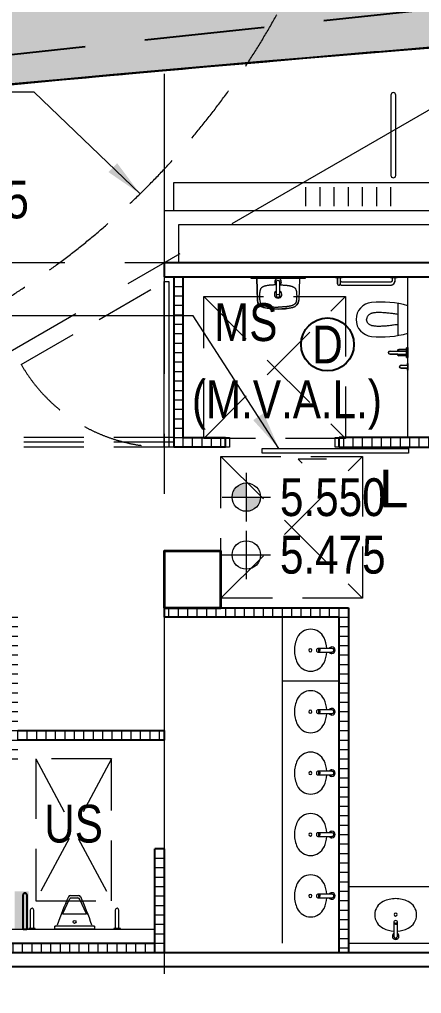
# Model space of a CAD drawing. Header units: millimetres. Extents: x 833576263 to 1668046980, y 817519639 to 1636103653.
# Drawn here: x 834077957 to 834082214, y 818009994 to 818020301 of the extents above; entities that cross this region are included whole.
import ezdxf
from ezdxf.enums import TextEntityAlignment as Align

# ---------------------------------------------------------------- set-up
doc = ezdxf.new("R2010")
doc.units = ezdxf.units.MM
doc.header["$LTSCALE"] = 100
doc.header["$MEASUREMENT"] = 0
for name, pattern in [('C160$0$DASHED', [19.05, 12.7, -6.35]), ('R_P_Grid$0$CENTER', [50.8, 31.75, -6.35, 6.35, -6.35]), ('R_P_LG$0$HIDDEN', [9.525, 6.35, -3.175]), ('R_P_LG$0$HIDDENX2', [19.05, 12.7, -6.35]), ('R_site$0$HIDDENX2', [19.05, 12.7, -6.35])]:
    doc.linetypes.add(name, pattern=pattern)
doc.layers.get('Defpoints').update_dxf_attribs({"color": 170})
for name, color, linetype in [('C160$0$EVA', 1, 'C160$0$DASHED'), ('R_P_LG$0$G-SITE(Drainage Reserve)', 7, 'R_P_LG$0$HIDDENX2'), ('R_site$0$G-SITE(Drainage Reserve)', 7, 'R_site$0$HIDDENX2'), ('R_Text for GBP from DLN$0$base plan(mm)$0$DLN040__', 7, 'Continuous'), ('T-TITL', 7, 'Continuous'), ('X-REF', 7, 'Continuous')]:
    doc.layers.add(name, color=color, linetype=linetype)
doc.layers.add('C_DWG1002P00L0LGGBP$0$C_IMPERMEABLE', color=7, linetype='Continuous', true_color=0xfff0ff)
for name, color, linetype, lineweight in [('R_P_Grid$0$RDA0251-PARK', 7, 'R_P_Grid$0$CENTER', 18), ('R_P_LG$0$RDA0321', 7, 'Continuous', 18), ('R_P_LG$0$RDA0322', 1, 'Continuous', 18), ('R_P_LG$0$RDA04011', 4, 'Continuous', 25), ('R_P_LG$0$RDA04031', 3, 'Continuous', 25), ('R_P_LG$0$RDA0621', 7, 'Continuous', 13), ('R_P_LG$0$RDA0624', 7, 'Continuous', 13), ('R_P_LG$0$RDA2142', 1, 'Continuous', 18), ('R_P_LG$0$RDA2202', 3, 'Continuous', 25), ('R_P_LG$0$RDA2203', 11, 'Continuous', 25), ('R_P_LG$0$RDA2301', 7, 'Continuous', 18), ('R_P_LG$0$RDA2302', 7, 'R_P_LG$0$HIDDEN', 18), ('R_P_LG$0$RDA2804S', 2, 'Continuous', 35), ('R_P_LG$0$RDA3151', 1, 'Continuous', 18), ('R_P_LG$0$RDA4101', 7, 'Continuous', 18), ('R_P_LG$0$RDA4701', 7, 'Continuous', 18), ('R_P_LG$0$RDA4801', 7, 'Continuous', 18), ('R_P_LG$0$RDA5803', 1, 'Continuous', 20), ('R_P_LG$0$RDA7401', 4, 'Continuous', 18), ('R_P_LG$0$RDA8301', 7, 'Continuous', 18), ('R_WKCD_PARK$0$000-PAV-Concrete-b', 1, 'Continuous', 25), ('R_WKCD_PARK$0$000-PAV-Concrete-b1', 1, 'Continuous', 25)]:
    doc.layers.add(name, color=color, linetype=linetype, lineweight=lineweight)
doc.styles.add('R_P_LG$0$Arial', font='arial.ttf', dxfattribs={"width": 0.8})
doc.styles.add('R_P_LG$0$romans', font='arial.ttf', dxfattribs={"width": 0.8})
doc.styles.add('R_Text for GBP from DLN$0$base plan(mm)$0$SWIS721 LT', font='swiss.ttf')
doc.dimstyles.new('R_P_LG$0$M_200LA', dxfattribs={"dimscale": 200, "dimtxt": 2.5, "dimasz": 2, "dimexe": 0.8, "dimexo": 0, "dimgap": 0.75, "dimtad": 1, "dimdec": 0, "dimrnd": 1, "dimzin": 12, "dimdsep": 46, "dimtxsty": 'R_P_LG$0$romans', "dimcen": 2, "dimdle": 1, "dimclrd": 7, "dimclre": 7, "dimclrt": 4, "dimaunit": 1, "dimadec": 3, "dimazin": 0, "dimtfac": 1, "dimtdec": 0, "dimtix": 1, "dimtmove": 2, "dimatfit": 3, "dimfxl": 1, "dimtolj": 1, "dimlwd": 18, "dimlwe": 18, "dimarcsym": 0})
pattern_1 = [(45, (0, 0), (-50.513940681, 151.541822043), [0, -142.875])]

# ---------------------------------------------------------------- blocks, each defined once
blk = doc.blocks.new('R_P_Grid')
at = {"layer": 'R_P_Grid$0$RDA0251-PARK'}
for p, q in [((834082954.1, 818019726.7), (834052150.1, 818001942)), ((834079490, 818019726.7), (834079490, 817991170)), ((834144477.3, 818017726.7), (834072885.2, 818017726.7)), ((834144477.3, 818010426.7), (834072885.2, 818010426.7))]:
    blk.add_line(p, q, dxfattribs=at)
blk = doc.blocks.new('R_site')
at = {"layer": 'R_site$0$G-SITE(Drainage Reserve)', "flags": 128}
blk.add_lwpolyline([(833956629, 818021451), (833964759, 818010737), (833975887, 818010459), (834007079, 818014005), (834061131, 818025962), (834090586, 818029148), (834127467, 818034735), (834127474, 818034257), (834127664, 818031804), (834127944, 818029360), (834128306, 818026973), (834091590, 818021411), (834062396, 818018254), (834008365, 818006301), (833974067, 818002402), (833960662, 818002737), (833953095, 818012709), (833948573, 818012313), (833947840, 818020681)], close=True, dxfattribs=at)
blk = doc.blocks.new('R_WKCD_PARK')
at = {"layer": 'Defpoints'}
blk.add_lwpolyline([(833961618, 817879845), (833961668, 817994332, -0.405705), (833969536, 818002425, 0.056187), (834023043, 818010017, -0.046979), (834087592, 818020389, -0.016359), (834088573, 818020421), (834091397, 818020421, -0.012147), (834090783, 818020570), (834073471, 818025208, 0.037249), (834021540, 818015826, -0.056187), (833969364, 818008422, 0.405705), (833955668, 817994334), (833955618, 817879824)], format="xyb", dxfattribs=at)
at = {"layer": 'R_WKCD_PARK$0$000-PAV-Concrete-b'}
blk.add_lwpolyline([(834080987, 818019893, 0.023918), (834047939, 818015497)], format="xyb", dxfattribs=at)
at = {"layer": 'R_WKCD_PARK$0$000-PAV-Concrete-b1'}
blk.add_lwpolyline([(834088535, 818020125), (834084177, 818020125, 0.019263), (834083554, 818020101, 0.001847), (834080986, 818019893, 0.001795)], format="xyb", dxfattribs=at)
blk = doc.blocks.new('R_P_LG$0$LMark-FFL-1')
h = blk.add_hatch(color=256)
h.paths.add_polyline_path([(0, 0.75, 0.414214), (-0.75, 0), (0, 0)])
h.paths.add_polyline_path([(0.75, 0), (0, 0), (0, -0.75, 0.414214)])
for p, q in [((0, 1.28), (0, -1.28)), ((-1.28, 0), (1.28, 0))]:
    blk.add_line(p, q)
blk.add_circle((0, 0), 0.75)
at = {"color": 7, "style": 'R_P_LG$0$romans', "width": 0.8}
blk.add_attdef('FFL', (1.03, 1.03), '', height=2, dxfattribs=at)
blk = doc.blocks.new('R_P_LG$0$LMark-SFL-1')
for p, q in [((0, 1.28), (0, -1.28)), ((-1.28, 0), (1.28, 0))]:
    blk.add_line(p, q)
blk.add_circle((0, 0), 0.75)
at = {"color": 7, "style": 'R_P_LG$0$romans', "width": 0.8}
blk.add_attdef('SFL', (1.03, 1.03), '', height=2, dxfattribs=at)
blk = doc.blocks.new('R_P_LG$0$P46A_DOOR_Disable_Toilet_Sliding - FOH 1550 x 2450H-10586268-LG_F _5_000 Mpd_')
at = {"layer": 'R_P_LG$0$RDA3151'}
for p, q in [((-425, -50), (-425, 50)), ((-425, 50), (-385, 50)), ((-385, 50), (-385, -50)), ((735, -50), (735, 50)), ((735, 50), (775, 50)), ((775, 50), (775, -50)), ((-385, -50), (-425, -50)), ((-40, -65), (1510, -65)), ((-40, -115), (-40, -65)), ((775, -50), (735, -50)), ((1510, -65), (1510, -115)), ((1510, -115), (-40, -115)), ((343, -177), (385, -219)), ((643, -177), (343, -177))]:
    blk.add_line(p, q, dxfattribs=at)
blk = doc.blocks.new('R_P_LG$0$BASIN')
at = {"layer": 'R_P_LG$0$RDA7401'}
for p, q in [((-90, 19), (-223, 19)), ((-89, 17), (-90, 17)), ((-78, 19), (-89, 19)), ((-223, -19), (-90, -19)), ((-90, -17), (-89, -17)), ((-89, -19), (-78, -19))]:
    blk.add_line(p, q, dxfattribs=at)
at = {"layer": 'R_P_LG$0$RDA7401', "flags": 128}
for points in [[(-221, 19), (-226, 19), (-232, 18), (-237, 16), (-241, 14), (-245, 11), (-248, 8), (-250, 4), (-250, 0)], [(-250, 0), (-250, -4), (-248, -8), (-245, -11), (-241, -14), (-237, -16), (-232, -18), (-226, -19), (-221, -19)]]:
    blk.add_lwpolyline(points, dxfattribs=at)
at = {"layer": 'R_P_LG$0$RDA7401'}
for centre, radius, start, end in [((-3, 66), 156, 90, 155.178), ((-3, 66), 156, 24.822, 90), ((140, 0), 315, 155.178, 176.5388), ((-147, 0), 315, 0, 24.822), ((-228, 0), 35, 90, 270), ((0, 0), 16, 90, 270), ((-147, 0), 315, 335.178, 0), ((-228, 0), 35, 270, 327.0685), ((140, 0), 315, 183.4612, 204.822), ((-3, -66), 156, 204.822, 270), ((-3, -66), 156, 270, 335.178)]:
    blk.add_arc(centre, radius, start, end, dxfattribs=at)
for centre, major_axis, ratio, start_param, end_param in [((-228, 0), (-16.7, -30.7), 1, 2.643576, 3.639609), ((-90, 0), (0, 19), 0.707107, 0, 1.570796), ((-89, 0), (0, 19), 0.707107, 0, 1.570796), ((-78, 0), (0, 19), 0.707107, 4.712389, 7.853982), ((0, 0), (0, 16), 1, 3.141593, 6.283185), ((-90, 0), (0, 19), 0.707107, 1.570796, 3.141593), ((-89, 0), (0, 19), 0.707107, 1.570796, 3.141593), ((-78, 0), (0, 19), 0.707107, 1.570796, 4.712389)]:
    blk.add_ellipse(centre, major_axis=major_axis, ratio=ratio, start_param=start_param, end_param=end_param, dxfattribs=at)
blk = doc.blocks.new('R_P_LG$0$RDA_SANIT_Urinal_Division - RDA_SANIT_Urinal_Division-7745025-LG_F _5_000 Mpd_')
at = {"layer": 'Defpoints'}
for p, q in [((-20, 0), (-20, -360)), ((-20, 0), (20, 0)), ((20, -360), (20, 0))]:
    blk.add_line(p, q, dxfattribs=at)
blk.add_open_spline([(20, -360), (20, -362), (20, -364), (19, -368), (18, -370), (17, -371), (16, -373), (14, -374), (13, -375), (12, -376), (10, -377), (8, -379), (4, -380), (0, -380), (-4, -380), (-8, -379), (-10, -377), (-12, -376), (-13, -375), (-14, -374), (-16, -372), (-17, -370), (-18, -369), (-19, -367), (-20, -364), (-20, -362), (-20, -360)], degree=3, knots=[0, 0, 0, 0, 0.083333, 0.125, 0.166667, 0.1875, 0.208333, 0.25, 0.270833, 0.291667, 0.333333, 0.375, 0.416667, 0.5, 0.583333, 0.625, 0.666667, 0.708333, 0.729167, 0.75, 0.791667, 0.833333, 0.854167, 0.875, 0.916667, 1, 1, 1, 1], dxfattribs=at)
blk = doc.blocks.new('R_P_LG$0$A$C72C22AFF')
at = {"layer": 'R_P_LG$0$RDA7401'}
for p, q in [((195, 19), (0, 19)), ((200, 35), (195, 35)), ((195, 35), (195, -35)), ((200, 35), (200, -35)), ((0, -19), (195, -19)), ((195, -35), (200, -35))]:
    blk.add_line(p, q, dxfattribs=at)
blk.add_arc((0, 0), 19, 90, 270, dxfattribs=at)
blk = doc.blocks.new('R_P_LG$0$Urinal')
at = {"layer": 'R_P_LG$0$RDA7401'}
for p, q in [((-31, 210), (0, 210)), ((-31, 210), (-31, -210)), ((0, 210), (0, -210)), ((-160, 128), (-313, 57)), ((-161, -123), (-161, 123)), ((-356, -42), (-356, 42)), ((-328, 34), (-328, -34)), ((-313, -57), (-160, -128)), ((0, -210), (-31, -210))]:
    blk.add_line(p, q, dxfattribs=at)
for centre, radius, start, end in [((907, -2662), 2999, 108.4196, 114.5888), ((-136, 123), 25, 110.5224, 180), ((-46, 197), 15, 288.4196, 0), ((-331, 42), 25, 114.5888, 180), ((-303, 34), 25.4, 114.9889, 180), ((-331, -42), 25, 180, 245.463), ((907, 2669), 3005, 245.463, 251.6174), ((-303, -34), 25.4, 180, 245.011), ((-136, -123), 25, 180, 249.52), ((-46, -197), 15, 0, 71.6174)]:
    blk.add_arc(centre, radius, start, end, dxfattribs=at)
blk.add_ellipse((-76, 0), major_axis=(0, 15.9), ratio=1, dxfattribs=at)
blk = doc.blocks.new('R_P_LG$0$Disable_WC_SET_1')
at = {"layer": 'R_P_LG$0$RDA7401'}
for p, q in [((435, 1089), (435, 1661)), ((450, 1661), (435, 1661)), ((450, 1661), (450, 1089)), ((435, 1600), (203, 1593)), ((400, 1394), (250, 1394)), ((250, 1356), (400, 1356)), ((435, 1150), (203, 1157)), ((450, 1089), (435, 1089)), ((378, 747), (445, 747)), ((450, 766), (445, 766)), ((445, 766), (445, 731)), ((445, 731), (445, 696)), ((450, 766), (450, 731)), ((450, 731), (450, 696)), ((362, 692), (362, 189)), ((378, 715), (445, 715)), ((394, 189), (394, 692)), ((445, 696), (450, 696)), ((-371, 109), (-368, 109)), ((-368, 190), (-368, 17)), ((-334, 190), (-334, 17)), ((-334, 109), (-331, 109)), ((169, 106), (-169, 106)), ((445, 166), (418, 166)), ((418, 134), (445, 134)), ((450, 185), (445, 185)), ((445, 185), (445, 115)), ((445, 115), (450, 115)), ((450, 185), (450, 115)), ((-516, 72), (-516, 5)), ((-484, 72), (-484, 5)), ((-403, 13), (-404, 0)), ((-404, 0), (-298, 0)), ((-399, 17), (-303, 17)), ((-384, 17), (-384, 98)), ((-370, 98), (-384, 98)), ((-368, 98), (-384, 98)), ((-334, 98), (-318, 98)), ((-333, 98), (-318, 98)), ((-318, 17), (-318, 98)), ((-299, 13), (-298, 0))]:
    blk.add_line(p, q, dxfattribs=at)
for points in [[(450, 1089), (435, 1089), (435, 1150), (203, 1157, -0.345297), (127, 1219, -0.107765), (127, 1531, -0.345297), (203, 1593), (435, 1600), (435, 1661), (450, 1661)], [(450, 115), (450, 185), (445, 185), (445, 166), (418, 166, -0.415048), (394, 189), (394, 692, -0.399812), (417, 715), (445, 715), (445, 696), (450, 696), (450, 766), (445, 766), (445, 747), (378, 747, 0.726793), (369, 718, 0.125016), (362, 692), (362, 189, 0.413899), (418, 134), (445, 134), (445, 115)], [(146, 0), (146, 0, 0.093222), (179, 387, 0.904884), (-179, 387, 0.093222), (-146, 0)], [(-404, 0), (-403, 13, -0.401126), (-399, 17), (-384, 17), (-384, 98, -0.358872), (-371, 109), (-368, 109), (-368, 190, -1), (-334, 190), (-334, 109), (-331, 109, -0.358872), (-318, 98), (-318, 17), (-303, 17, -0.401126), (-299, 13), (-298, 0)], [(-535, 0), (-535, 5), (-516, 5), (-516, 72, -1), (-484, 72), (-484, 5), (-465, 5), (-465, 0)]]:
    blk.add_lwpolyline(points, format="xyb", close=True, dxfattribs=at)
at = {"layer": 'R_P_LG$0$RDA7401', "flags": 128}
for points in [[(369, 718), (368, 716), (367, 714), (366, 712), (365, 710), (364, 708), (364, 706), (363, 704), (363, 702), (362, 699), (362, 697), (362, 695), (362, 693), (362, 692)], [(394, 692), (394, 693), (394, 694), (394, 695), (394, 696), (394, 697), (395, 698), (395, 698), (395, 699), (395, 700), (396, 701), (396, 702), (397, 703), (397, 703), (398, 704), (398, 705), (399, 706), (399, 706), (400, 707), (400, 708), (401, 708), (402, 709), (403, 710), (403, 710), (404, 711), (405, 711), (406, 712), (406, 712), (407, 713), (408, 713), (409, 713), (410, 714), (411, 714), (412, 714), (413, 714), (414, 715), (415, 715), (416, 715), (417, 715)], [(362, 189), (362, 187), (362, 184), (362, 182), (363, 180), (363, 178), (364, 176), (364, 173), (365, 171), (366, 169), (366, 167), (367, 165), (368, 163), (370, 161), (371, 159), (372, 158), (373, 156), (375, 154), (376, 152), (378, 151), (379, 149), (381, 148), (383, 146), (384, 145), (386, 144), (388, 143), (390, 141), (392, 140), (394, 139), (396, 138), (398, 138), (400, 137), (402, 136), (404, 136), (406, 135), (409, 135), (411, 134), (413, 134), (415, 134), (417, 134), (418, 134)], [(418, 166), (417, 166), (416, 166), (415, 166), (414, 166), (413, 166), (412, 167), (411, 167), (410, 167), (409, 168), (408, 168), (408, 168), (407, 169), (406, 169), (405, 170), (404, 170), (403, 171), (403, 171), (402, 172), (401, 172), (401, 173), (400, 174), (399, 174), (399, 175), (398, 176), (398, 177), (397, 177), (397, 178), (396, 179), (396, 180), (396, 181), (395, 181), (395, 182), (395, 183), (395, 184), (394, 185), (394, 186), (394, 187), (394, 188), (394, 188), (394, 189)]]:
    blk.add_lwpolyline(points, dxfattribs=at)
at = {"layer": 'R_P_LG$0$RDA7401'}
blk.add_lwpolyline([(-535, 0), (-465, 0), (-465, 5), (-535, 5)], close=True, dxfattribs=at)
blk.add_lwpolyline([(-146, 0), (-146, 0)], dxfattribs=at)
for centre, radius, start, end in [((205, 1513), 80, 91.5, 167.6985), ((840, 1375), 730, 167.6985, 192.3015), ((265, 1375), 39.6, 28.6865, 331.3135), ((400, 1375), 35, 212.8783, 147.1217), ((205, 1237), 80, 192.3015, 268.5), ((378, 731), 16, 90, 270), ((-351, 190), 17, 0, 180), ((-371, 96), 13.1, 90, 168.9667), ((-331, 96), 13.1, 11.0333, 90), ((-500, 72), 16, 0, 180), ((-399, 12), 4.04, 89.2802, 176.7198), ((-303, 12), 4.04, 3.2802, 90.7198)]:
    blk.add_arc(centre, radius, start, end, dxfattribs=at)
for centre, start_param, end_param in [((250, 1375), 4.712389, 7.853982), ((250, 1375), 1.570796, 4.712389), ((400, 1375), 4.712389, 6.283272)]:
    blk.add_ellipse(centre, major_axis=(0, 19), ratio=0.707107, start_param=start_param, end_param=end_param, dxfattribs=at)
at = {"layer": 'R_P_LG$0$RDA7401', "extrusion": (0, 0, -1)}
blk.add_ellipse((400, 1375), major_axis=(0, -19), ratio=0.707107, start_param=4.712389, end_param=6.283272, dxfattribs=at)
at = {"layer": 'R_P_LG$0$RDA7401'}
for points, knots in [([(366, 1394), (366, 1395), (366, 1396), (366, 1397), (366, 1403), (365, 1414), (365, 1426), (364, 1435), (364, 1442), (363, 1447), (363, 1454), (362, 1460), (362, 1466), (361, 1471), (361, 1475), (360, 1479), (359, 1485), (358, 1492), (356, 1501), (355, 1508), (353, 1513), (352, 1517), (351, 1520), (351, 1522), (350, 1524), (349, 1526), (348, 1528), (347, 1532), (345, 1535), (343, 1540), (339, 1546), (333, 1553), (327, 1558), (320, 1561), (315, 1564), (311, 1565), (308, 1566), (305, 1567), (303, 1567), (301, 1568), (299, 1568), (296, 1569), (292, 1569), (287, 1570), (279, 1571), (271, 1571), (263, 1571), (257, 1572), (253, 1572), (248, 1572), (243, 1572), (235, 1572), (228, 1571), (223, 1571), (218, 1571), (214, 1570), (208, 1570), (200, 1568), (192, 1567), (184, 1565), (179, 1563), (176, 1561), (173, 1559), (171, 1558), (169, 1557), (168, 1556), (165, 1554), (163, 1551), (160, 1548), (157, 1545), (155, 1541), (153, 1537), (151, 1534), (150, 1532), (149, 1529), (148, 1528), (148, 1525), (147, 1523), (145, 1519), (144, 1513), (142, 1506), (140, 1497), (139, 1490), (138, 1483), (137, 1479), (136, 1475), (136, 1470), (135, 1464), (135, 1457), (134, 1451), (133, 1445), (133, 1438), (132, 1428), (132, 1415), (131, 1396), (131, 1382), (131, 1375)], [0.0126149, 0.0126149, 0.0126149, 0.0126149, 0.0149565, 0.0149565, 0.0149565, 0.0263158, 0.0394737, 0.0460526, 0.0526316, 0.0592105, 0.0657895, 0.0789474, 0.0921053, 0.0986842, 0.1052632, 0.1118421, 0.1184211, 0.1315789, 0.1447368, 0.1578947, 0.1710526, 0.1842105, 0.1973684, 0.2039474, 0.2105263, 0.2171053, 0.2236842, 0.2368421, 0.25, 0.2631579, 0.2894737, 0.3157895, 0.3421053, 0.3684211, 0.3815789, 0.3947368, 0.4078947, 0.4144737, 0.4210526, 0.4276316, 0.4342105, 0.4473684, 0.4605263, 0.4736842, 0.4868421, 0.5, 0.5131579, 0.5197368, 0.5263158, 0.5328947, 0.5394737, 0.5526316, 0.5657895, 0.5723684, 0.5789474, 0.5855263, 0.5921053, 0.6052632, 0.6184211, 0.6315789, 0.6447368, 0.6578947, 0.6710526, 0.6776316, 0.6842105, 0.6907895, 0.6973684, 0.7105263, 0.7236842, 0.7368421, 0.75, 0.7631579, 0.7763158, 0.7828947, 0.7894737, 0.7960526, 0.8026316, 0.8157895, 0.8289474, 0.8421053, 0.8552632, 0.8684211, 0.8815789, 0.8881579, 0.8947368, 0.9013158, 0.9078947, 0.9210526, 0.9342105, 0.9407895, 0.9473684, 0.9539474, 0.9605263, 0.9736842, 0.9868421, 1, 1, 1, 1]), ([(366, 1356), (366, 1355), (366, 1354), (366, 1353), (366, 1347), (365, 1336), (365, 1324), (364, 1315), (364, 1308), (363, 1303), (363, 1296), (362, 1290), (362, 1284), (361, 1279), (361, 1275), (360, 1271), (359, 1265), (358, 1258), (356, 1249), (355, 1242), (353, 1237), (352, 1233), (351, 1230), (351, 1228), (350, 1226), (349, 1224), (348, 1222), (347, 1218), (345, 1215), (343, 1210), (339, 1204), (333, 1197), (327, 1192), (320, 1189), (315, 1186), (311, 1185), (308, 1184), (305, 1183), (303, 1183), (301, 1182), (299, 1182), (296, 1181), (292, 1181), (287, 1180), (279, 1179), (271, 1179), (263, 1179), (257, 1178), (253, 1178), (248, 1178), (243, 1178), (235, 1178), (228, 1179), (223, 1179), (218, 1179), (214, 1180), (208, 1180), (200, 1182), (192, 1183), (184, 1185), (179, 1187), (176, 1189), (173, 1191), (171, 1192), (169, 1193), (168, 1194), (165, 1196), (163, 1199), (160, 1202), (157, 1205), (155, 1209), (153, 1213), (151, 1216), (150, 1218), (149, 1221), (148, 1222), (148, 1225), (147, 1227), (145, 1231), (144, 1237), (142, 1244), (140, 1253), (139, 1260), (138, 1267), (137, 1271), (136, 1275), (136, 1280), (135, 1286), (135, 1293), (134, 1299), (133, 1305), (133, 1312), (132, 1322), (132, 1335), (131, 1354), (131, 1368), (131, 1375)], [0.0126149, 0.0126149, 0.0126149, 0.0126149, 0.0149565, 0.0149565, 0.0149565, 0.0263158, 0.0394737, 0.0460526, 0.0526316, 0.0592105, 0.0657895, 0.0789474, 0.0921053, 0.0986842, 0.1052632, 0.1118421, 0.1184211, 0.1315789, 0.1447368, 0.1578947, 0.1710526, 0.1842105, 0.1973684, 0.2039474, 0.2105263, 0.2171053, 0.2236842, 0.2368421, 0.25, 0.2631579, 0.2894737, 0.3157895, 0.3421053, 0.3684211, 0.3815789, 0.3947368, 0.4078947, 0.4144737, 0.4210526, 0.4276316, 0.4342105, 0.4473684, 0.4605263, 0.4736842, 0.4868421, 0.5, 0.5131579, 0.5197368, 0.5263158, 0.5328947, 0.5394737, 0.5526316, 0.5657895, 0.5723684, 0.5789474, 0.5855263, 0.5921053, 0.6052632, 0.6184211, 0.6315789, 0.6447368, 0.6578947, 0.6710526, 0.6776316, 0.6842105, 0.6907895, 0.6973684, 0.7105263, 0.7236842, 0.7368421, 0.75, 0.7631579, 0.7763158, 0.7828947, 0.7894737, 0.7960526, 0.8026316, 0.8157895, 0.8289474, 0.8421053, 0.8552632, 0.8684211, 0.8815789, 0.8881579, 0.8947368, 0.9013158, 0.9078947, 0.9210526, 0.9342105, 0.9407895, 0.9473684, 0.9539474, 0.9605263, 0.9736842, 0.9868421, 1, 1, 1, 1]), ([(-53, 106), (-56, 121), (-60, 152), (-66, 198), (-70, 236), (-72, 267), (-73, 290), (-73, 313), (-73, 336), (-71, 355), (-68, 371), (-66, 382), (-62, 393), (-57, 403), (-50, 413), (-42, 421), (-33, 428), (-23, 434), (-12, 437), (-4, 438), (0, 438)], [0, 0, 0, 0, 0.125, 0.25, 0.375, 0.4375, 0.5, 0.5625, 0.625, 0.6875, 0.71875, 0.75, 0.78125, 0.8125, 0.84375, 0.875, 0.90625, 0.9375, 0.96875, 1, 1, 1, 1]), ([(53, 106), (56, 121), (60, 152), (66, 198), (70, 236), (72, 267), (73, 290), (73, 313), (73, 336), (71, 355), (68, 371), (66, 382), (62, 393), (57, 403), (50, 413), (42, 421), (33, 428), (23, 434), (12, 437), (4, 438), (0, 438)], [0, 0, 0, 0, 0.125, 0.25, 0.375, 0.4375, 0.5, 0.5625, 0.625, 0.6875, 0.71875, 0.75, 0.78125, 0.8125, 0.84375, 0.875, 0.90625, 0.9375, 0.96875, 1, 1, 1, 1])]:
    blk.add_open_spline(points, degree=3, knots=knots, dxfattribs=at)
blk = doc.blocks.new('C_DWG1002P00L0LGGBP')
at = {"layer": 'C_DWG1002P00L0LGGBP$0$C_IMPERMEABLE'}
blk.add_hatch(color=256, dxfattribs=at).paths.add_polyline_path([(834078055, 818011077), (834077905, 818011077), (834077905, 818010677), (834078055, 818010677)])
blk = doc.blocks.new('C160')
at = {"layer": 'C160$0$EVA', "flags": 128}
blk.add_lwpolyline([(834128.317, 818030.08, -0.145844), (834116.042, 818026.421), (834088.573, 818026.421, 0.016359), (834087.2, 818026.376, 0.046979), (834021.54, 818015.826, -0.056187), (833969.364, 818008.422, 0.405705), (833955.668, 817994.334), (833955.618, 817879.824), (833955.722, 817865.438), (833956.59, 817853.63, 0.118446), (833959.114, 817845.73, 0.022563), (833976.131, 817820.318, 0.150268), (833991.721, 817808.776, 0.0852), (834018.736, 817804.167, 0.061119), (834043.876, 817807.277, -0.46092), (834055.521, 817798.987, 0.31719), (834075.122, 817775.842, 0.09515), (834184.419, 817768.828, 0.2774), (834239.09, 817811.861), (834242.392, 817820.559, -0.510377), (834255.055, 817823.984), (834260.246, 817819.79, 0.373727), (834277.287, 817820.398, -0.373727), (834287.905, 817820.777), (834291.644, 817817.756), (834296.232, 817823.434), (834292.655, 817826.325, -0.414214), (834291.445, 817837.716), (834332.502, 817888.525, -0.350062), (834342.367, 817890.708, 0.102667), (834400.842, 817875.706, 0.100957), (834409.137, 817876.999), (834444.015, 817889.966, 0.332678), (834453.167, 817904.166), (834452.857, 817908.595, -0.155717), (834454.024, 817913.381), (834445.783, 817911.703, -0.115419), (834446.872, 817908.177), (834447.182, 817903.747, -0.332678), (834441.924, 817895.59), (834407.046, 817882.623, -0.100957), (834401.121, 817881.699, -0.051411), (834372.209, 817886.047), (834379.39, 817889.501, 0.162917), (834396.595, 817906.227), (834392.123, 817910.781, -0.179073), (834376.789, 817894.908), (834366.567, 817889.991, -0.199372), (834360.364, 817889.652, -0.049629), (834334.8, 817901.625), (834322.119, 817909.179), (834319.048, 817904.024), (834323.346, 817901.465, -0.45655), (834325.501, 817889.415), (834274.553, 817826.357, -0.414214), (834263.162, 817825.148), (834259.846, 817827.828, -0.2375), (834248.727, 817852.408, -0.000008), (834248.76, 817853.209), (834242.765, 817853.459, 0.000008), (834242.732, 817852.657, 0.098884), (834244.917, 817838.726, -0.341761), (834241.931, 817829.272, 0.151594), (834236.782, 817822.688), (834233.48, 817813.99, -0.2774), (834183.667, 817774.781, -0.09515), (834076.628, 817781.65, -0.220431), (834063.432, 817792.491, -0.264689), (834064.805, 817812.539, -0.098357), (834067.029, 817814.779, 0.140841), (834072.196, 817820.936), (834089.614, 817860.11, -0.147837), (834100.578, 817872.816, -0.410901), (834111.707, 817870.393, 0.031692), (834114.287, 817866.928, 0.252242), (834125.77, 817862.431, -0.125686), (834129.746, 817861.915), (834135.114, 817859.776), (834142.622, 817855.048), (834145.562, 817859.914), (834128.702, 817870.086, -0.390962), (834117.887, 817872.026, -0.013137), (834117.027, 817873.227, -0.385183), (834118.544, 817883.988, 0.012387), (834120.815, 817885.981, 0.008404), (834123.055, 817888.118), (834117.142, 817894.113, -0.038497), (834096.207, 817877.116, 0.137723), (834084.132, 817862.548), (834066.714, 817823.373, -0.191803), (834062.187, 817818.953), (834051.762, 817814.614, -0.446391), (834035.637, 817822.309, 0.118164), (834032.365, 817828.01), (834034.386, 817830.321), (834031.649, 817832.687, -0.153015), (834020.841, 817838.946), (834021.04, 817839.146), (834020.346, 817839.938), (834020.139, 817839.748, -0.076925), (834016.885, 817845.319), (834013.267, 817848.405), (834007.454, 817841.536, -0.399413), (834008.806, 817824.317), (834007.069, 817822.176), (834011.728, 817818.395), (834015.819, 817823.438, -1.550619), (834022.422, 817810.24, -0.009421), (834018.731, 817810.167, -0.052259), (834003.179, 817811.781, -0.032796), (833993.716, 817814.435, -0.150265), (833980.961, 817823.878, -0.022565), (833964.244, 817848.84, -0.118446), (833962.574, 817854.07), (833961.721, 817865.68), (833961.618, 817879.845), (833961.668, 817994.332, -0.405705), (833969.536, 818002.425, 0.056187), (834023.043, 818010.017, -0.046979), (834087.592, 818020.389, -0.016359), (834088.573, 818020.421), (834116.042, 818020.421, 0.146696), (834131.681, 818025.11, -0.021313), (834130.797, 818030.541, -0.021313)], format="xyb", dxfattribs=at)
blk = doc.blocks.new('R_Text for GBP from DLN')
at = {"layer": 'R_Text for GBP from DLN$0$base plan(mm)$0$DLN040__', "style": 'R_Text for GBP from DLN$0$base plan(mm)$0$SWIS721 LT'}
blk.add_text('L', height=400, dxfattribs=at).set_placement((834081764, 818015139))
blk = doc.blocks.new('R_P_LG')
at = {"layer": 'R_P_LG$0$RDA0621'}
h = blk.add_hatch(dxfattribs=at)
h.set_pattern_fill('_USER', color=256, scale=100, double=1, pattern_type=0)
h.set_pattern_definition([(0, (834079690, 818017576.7), (0, 100), []), (90, (834079690, 818017576.7), (-100, 6e-15), [])])
h.paths.add_polyline_path([(834079690, 818017576.7), (834079590, 818017576.7), (834079590, 818015776.7), (834080140, 818015776.7), (834080140, 818015876.7), (834079690, 818015876.7)])
h = blk.add_hatch(dxfattribs=at)
h.set_pattern_fill('_USER', color=256, scale=100, double=1, pattern_type=0)
h.set_pattern_definition([(0, (834082690, 818015876.7), (0, 100), []), (90, (834082690, 818015876.7), (-100, 6e-15), [])])
h.paths.add_polyline_path([(834081340, 818015776.7), (834082790, 818015776.7), (834082790, 818017576.7), (834082690, 818017576.7), (834082690, 818015876.7), (834081340, 818015876.7)])
h = blk.add_hatch(dxfattribs=at)
h.set_pattern_fill('_USER', color=256, scale=100, double=1, pattern_type=0)
h.set_pattern_definition([(0, (834077840, 818012576.7), (0, 100), []), (90, (834077840, 818012576.7), (-100, 6e-15), [])])
h.paths.add_polyline_path([(834079490, 818012776.7), (834077940, 818012776.7), (834077940, 818014076.7), (834077840, 818014076.7), (834077840, 818012576.7), (834077515, 818012576.7), (834077515, 818012476.7), (834077940, 818012476.7), (834077940, 818012676.7), (834079490, 818012676.7)])
h = blk.add_hatch(dxfattribs=at)
h.set_pattern_fill('_USER', color=256, scale=100, double=1, pattern_type=0)
h.set_pattern_definition([(0, (834081340, 818014076.7), (0, 100), []), (90, (834081340, 818014076.7), (-100, 6e-15), [])])
h.paths.add_polyline_path([(834081440, 818014076.7), (834079490, 818014076.7), (834079490, 818013976.7), (834081340, 818013976.7), (834081340, 818010426.7), (834081440, 818010426.7)])
h = blk.add_hatch(dxfattribs=at)
h.set_pattern_fill('_USER', color=256, scale=100, double=1, pattern_type=0)
h.set_pattern_definition([(0, (834079390, 818010526.7), (0, 100), []), (90, (834079390, 818010526.7), (-100, 6e-15), [])])
h.paths.add_polyline_path([(834079490, 818011526.7), (834079390, 818011526.7), (834079390, 818010526.7), (834073023.677, 818010526.7), (834073081.412, 818010426.7), (834079490, 818010426.7)])
at = {"layer": 'R_P_LG$0$RDA0624', "lineweight": 18}
h = blk.add_hatch(dxfattribs=at)
h.set_pattern_fill('DOTS', color=4, scale=90, angle=45, style=0)
h.set_pattern_definition(pattern_1)
edge = h.paths.add_edge_path()
edge.add_arc((834065390, 818020126.7), 13000, 75, 90)
edge.add_line((834065390, 818033126.7), (833989233.5977, 818033126.7))
edge.add_arc((833989233.5977, 818040126.7), 7000, 227.47847394, 269.99999999, ccw=False)
edge.add_line((833984502.5276, 818034967.5358), (833978583.9299, 818040395.0234))
edge.add_arc((833983315, 818045554.1877), 7000, 180, 227.47847394, ccw=False)
edge.add_line((833976315, 818045554.1877), (833976315, 818098726.7))
edge.add_arc((833983314.9761, 818098726.7099), 6999.9761, 115.841715, 180.00008101, ccw=False)
edge.add_line((833980263.7812, 818105026.7), (834002230.1033, 818105026.7))
edge.add_line((834002230.1033, 818105026.7), (834002230.4132, 818116699.7))
edge.add_line((834002230.4132, 818116699.7), (833958315, 818116699.7))
edge.add_line((833958315, 818116699.7), (833958315, 818110699.7))
edge.add_line((833958315, 818110699.7), (833963315, 818110699.7))
edge.add_arc((833963315, 818103699.7), 7000, 0, 90, ccw=False)
edge.add_line((833970315, 818103699.7), (833970315, 818045554.1877))
edge.add_arc((833983315, 818045554.1877), 13000, 180, 227.47847393)
edge.add_line((833974528.727, 818035972.8826), (833980447.3247, 818030545.395))
edge.add_arc((833989233.5977, 818040126.7), 13000, 227.47847393, 270)
edge.add_line((833989233.5977, 818027126.7), (834065245.1822, 818027126.7))
edge.add_arc((834065245.1822, 818019026.7), 8100, 75, 90, ccw=False)
edge.add_line((834067341.6165, 818026850.6992), (834090782.7579, 818020569.6643))
edge.add_arc((834094147.4055, 818033126.7), 13000, 255, 270)
edge.add_line((834094147.4055, 818020126.7), (834118759.2741, 818020126.7))
edge.add_arc((834118759.2741, 818033126.7), 13000, 270, 282.26165437)
edge.add_line((834121520.1679, 818020423.257), (834124956.9903, 818021170.1963))
edge.add_arc((834126677.2395, 818013254.9741), 8100, 20.44433993, 102.26165437, ccw=False)
edge.add_arc((834190761.1764, 818035930.696), 59878.7776, 183.670517332, 199.356395537, ccw=False)
edge.add_line((834131005.2286, 818032097.3284), (834127870.7181, 818029996.4247))
edge.add_line((834127870.7181, 818029996.4247), (834126362.9837, 818029715.8154))
edge.add_arc((834117071.8823, 818047426.7), 20000, 270, 297.68143099, ccw=False)
edge.add_line((834117071.8823, 818027426.7), (834089164.0869, 818027426.7))
edge.add_arc((834089164.0869, 818033426.7), 6000, 255.00000001, 270, ccw=False)
edge.add_line((834087611.1726, 818027631.1451), (834068754.6476, 818032683.7357))
h = blk.add_hatch(dxfattribs=at)
h.set_pattern_fill('DOTS', color=4, scale=90, angle=45, style=0)
h.set_pattern_definition(pattern_1)
h.paths.add_polyline_path([(834023042.8602, 818010017.0877, -0.0469794105), (834087592.4086, 818020388.9736, -0.01635881), (834088573.1495, 818020421.0696), (834091396.5953, 818020421.0696, -0.0121473096), (834090782.7579, 818020569.6643), (834073470.9741, 818025208.3428, 0.0372492311), (834021539.7889, 818015825.7688, -0.0561869279), (833969363.6877, 818008422.2874, 0.4057052637), (833955668.2659, 817994334.2822), (833955655.7003, 817965708.069), (833961655.7009, 817965708.069), (833961668.2653, 817994331.6485, -0.4057052637), (833969535.848, 818002424.7579, 0.0561869279)])
at = {"layer": 'R_P_LG$0$RDA4701'}
h = blk.add_hatch(dxfattribs=at)
h.set_pattern_fill('_USER', color=256, scale=150, angle=77.52488052, pattern_type=0)
h.set_pattern_definition([(90, (834069740, 818022725.67), (-150, 2e-08), [])])
h.paths.add_polyline_path([(834080917.1146, 818018326.7), (834080917.1146, 818018526.7), (834081942.1146, 818018526.7), (834081942.1146, 818018326.7)])
at = {"layer": 'R_P_LG$0$G-SITE(Drainage Reserve)', "flags": 128}
blk.add_lwpolyline([(833956628.8567, 818021451.1626), (833964759.195, 818010737.3182), (833975887.2934, 818010459.4391), (834007078.5259, 818014004.6074), (834061130.7839, 818025962.1988), (834090586.3941, 818029148.3483), (834127467.1895, 818034735.441), (834127474.226, 818034256.5502), (834127663.99, 818031803.8898), (834127943.5297, 818029359.8335), (834128305.525, 818026973.446), (834091590.4059, 818021411.4517), (834062396.4161, 818018253.6012), (834008364.8741, 818006300.5926), (833974067.3066, 818002402.3609), (833960662.0252, 818002737.1034), (833953094.5433, 818012709.2374), (833948573.3483, 818012313.0204), (833947840.0212, 818020680.9492)], close=True, dxfattribs=at)
at = {"layer": 'R_P_LG$0$RDA04031', "color": 4, "lineweight": 25}
blk.add_circle((834081218.2437, 818016862.5311), 280, dxfattribs=at)
at = {"layer": 'R_P_LG$0$RDA2142', "linetype": 'R_P_LG$0$HIDDEN'}
for p, q in [((834079590, 818015876.7), (834077940, 818015876.7)), ((834079590, 818015826.7), (834077940, 818015826.7)), ((834079590, 818015776.7), (834077940, 818015776.7))]:
    blk.add_line(p, q, dxfattribs=at)
at = {"layer": 'R_P_LG$0$RDA2202'}
for p, q in [((834087790, 818017726.7), (834079490, 818017726.7)), ((834079490, 818017726.7), (834079490, 818017576.7)), ((834079490, 818017576.7), (834087790, 818017576.7)), ((834072227.3967, 818010426.7), (834086090, 818010426.7)), ((834086090, 818010276.7), (834072345.6091, 818010276.7))]:
    blk.add_line(p, q, dxfattribs=at)
at = {"layer": 'R_P_LG$0$RDA2203'}
for p, q in [((834079590, 818017576.7), (834079590, 818015776.7)), ((834079690, 818015876.7), (834079690, 818017576.7)), ((834079690, 818015876.7), (834080140, 818015876.7)), ((834080140, 818015776.7), (834080140, 818015876.7)), ((834082690, 818015876.7), (834081340, 818015876.7)), ((834081340, 818015776.7), (834081340, 818015876.7)), ((834080140, 818015776.7), (834079590, 818015776.7)), ((834081340, 818015776.7), (834082790, 818015776.7)), ((834079490, 818014076.7), (834081440, 818014076.7)), ((834079490, 818014076.7), (834079490, 818013976.7)), ((834081440, 818014076.7), (834081440, 818010426.7)), ((834081340, 818013976.7), (834079490, 818013976.7)), ((834081340, 818010426.7), (834081340, 818013976.7)), ((834077940, 818012776.7), (834079490, 818012776.7)), ((834079490, 818012776.7), (834079490, 818012676.7)), ((834079490, 818012676.7), (834077940, 818012676.7)), ((834079390, 818010426.7), (834079390, 818011526.7)), ((834079490, 818011526.7), (834079390, 818011526.7)), ((834079490, 818011526.7), (834079490, 818010426.7)), ((834073023.677, 818010526.7), (834079390, 818010526.7))]:
    blk.add_line(p, q, dxfattribs=at)
at = {"layer": 'R_P_LG$0$RDA2301'}
for points in [[(834087790, 818017726.7), (834087790, 818018276.7), (834079490, 818018276.7), (834079490, 818017726.7)], [(834087640, 818017726.7), (834087640, 818018126.7), (834079640, 818018126.7), (834079640, 818017726.7)]]:
    blk.add_lwpolyline(points, dxfattribs=at)
at = {"layer": 'R_P_LG$0$RDA2302', "flags": 128}
for points in [[(834078399.6255, 818017741.4981, 0.5738868366), (834076782.2189, 818031982.5851, 0.104304094), (834067090, 818034026.7), (834021325, 818034026.7)], [(834065098.9412, 818009995.3686), (834077580.328, 818017201.5006, 0.0295815025), (834078399.6257, 818017741.4982)]]:
    blk.add_lwpolyline(points, format="xyb", dxfattribs=at)
at = {"layer": 'R_P_LG$0$RDA2804S'}
blk.add_lwpolyline([(834079490, 818014076.7), (834080090, 818014076.7), (834080090, 818014676.7), (834079490, 818014676.7)], close=True, dxfattribs=at)
at = {"layer": 'R_P_LG$0$RDA3151', "linetype": 'R_P_LG$0$HIDDEN'}
blk.add_line((834077974.4555, 818016651.7), (834079490, 818017526.7), dxfattribs=at)
at = {"layer": 'R_P_LG$0$RDA3151'}
blk.add_lwpolyline([(834079540, 818015776.7), (834079490, 818015776.7), (834079490, 818017526.7), (834079540, 818017526.7)], close=True, dxfattribs=at)
at = {"layer": 'R_P_LG$0$RDA3151', "linetype": 'R_P_LG$0$HIDDEN'}
blk.add_arc((834079490, 818017526.7), 1750, 210, 270, dxfattribs=at)
at = {"layer": 'R_P_LG$0$RDA4101'}
blk.add_line((834082070, 818015876.7), (834082070, 818017576.7), dxfattribs=at)
at = {"layer": 'R_P_LG$0$RDA4701'}
blk.add_lwpolyline([(834105290, 818018276.7), (834079590, 818018276.7), (834079590, 818018576.7), (834105290, 818018576.7)], close=True, dxfattribs=at)
at = {"layer": 'R_P_LG$0$RDA4801'}
blk.add_lwpolyline([(834081890, 818018651.7, 1), (834081940, 818018651.7), (834081940, 818019501.7, 1), (834081890, 818019501.7)], format="xyb", close=True, dxfattribs=at)
at = {"layer": 'R_P_LG$0$RDA5803'}
blk.add_lwpolyline([(833961618.0111, 817879844.8784), (833961668.2653, 817994331.6485, -0.4057052637), (833969535.848, 818002424.7579, 0.0561869279), (834023042.8602, 818010017.0877, -0.0469794105), (834087592.4086, 818020388.9736, -0.01635881), (834088573.1495, 818020421.0696), (834091396.5953, 818020421.0696, -0.0121473096), (834090782.7579, 818020569.6643), (834073470.9741, 818025208.3428, 0.0372492311), (834021539.7889, 818015825.7688, -0.0561869279), (833969363.6877, 818008422.2874, 0.4057052637), (833955668.2659, 817994334.2822), (833955618.0015, 817879824.4572)], format="xyb", dxfattribs=at)
at = {"layer": 'R_P_LG$0$RDA7401'}
for p, q in [((834080740, 818010526.7), (834080740, 818013976.7)), ((834081440, 818011126.7), (834085640, 818011126.7)), ((834072937.0744, 818010676.7), (834079390, 818010676.7)), ((834081440, 818010526.7), (834085640, 818010526.7))]:
    blk.add_line(p, q, dxfattribs=at)
at = {"layer": 'R_P_LG$0$RDA7401', "color": 7, "linetype": 'R_P_LG$0$HIDDEN', "lineweight": 18}
blk.add_line((834080740, 818013301.3436), (834081340, 818013301.3436), dxfattribs=at)
at = {"layer": 'R_P_LG$0$RDA8301', "linetype": 'R_P_LG$0$HIDDEN'}
for p, q in [((834079907.1709, 818017368.8709), (834081407.1709, 818015868.8709)), ((834079907.1709, 818015868.8709), (834081407.1709, 818017368.8709)), ((834080090, 818015676.7), (834081590, 818014176.7)), ((834080090, 818014176.7), (834081590, 818015676.7)), ((834078929.9631, 818012476.7), (834078129.9631, 818010976.7)), ((834078129.9631, 818012476.7), (834078929.9631, 818010976.7))]:
    blk.add_line(p, q, dxfattribs=at)
for points in [[(834079907.1709, 818017368.8709), (834081407.1709, 818017368.8709), (834081407.1709, 818015868.8709), (834079907.1709, 818015868.8709)], [(834080090, 818015676.7), (834081590, 818015676.7), (834081590, 818014176.7), (834080090, 818014176.7)], [(834078129.9631, 818012476.7), (834078129.9631, 818010976.7), (834078929.9631, 818010976.7), (834078929.9631, 818012476.7)]]:
    blk.add_lwpolyline(points, close=True, dxfattribs=at)
at = {"rotation": 90}
blk.add_blockref('R_P_LG$0$Disable_WC_SET_1', (834082070, 818017126.7), dxfattribs=at)
at = {"layer": 'R_P_LG$0$RDA0321'}
ref = blk.add_blockref('R_P_LG$0$LMark-SFL-1', (834080358.7047, 818014634.6001, 0), dxfattribs=dict(at, xscale=200, yscale=200, zscale=200))
ref.add_attrib('SFL', '5.475', dxfattribs={"layer": '0', "color": 7, "height": 400, "style": 'R_P_LG$0$romans', "width": 0.8}).set_placement((834081274.0499, 818014634.6001), align=Align.MIDDLE)
at = {"layer": 'R_P_LG$0$RDA0322'}
ref = blk.add_blockref('R_P_LG$0$LMark-FFL-1', (834076581.8846, 818018396.5848), dxfattribs=dict(at, xscale=200, yscale=200, zscale=200))
ref.add_attrib('FFL', '5.625', dxfattribs={"layer": '0', "color": 7, "height": 400, "rotation": 0.00000095, "style": 'R_P_LG$0$romans', "width": 0.8}).set_placement((834077497.2063, 818018396.5613), align=Align.MIDDLE)
ref = blk.add_blockref('R_P_LG$0$LMark-FFL-1', (834080358.6447, 818015246.6001), dxfattribs=dict(at, xscale=200, yscale=200, zscale=200))
ref.add_attrib('FFL', '5.550', dxfattribs={"layer": '0', "color": 7, "height": 400, "rotation": 0.00000095, "style": 'R_P_LG$0$romans', "width": 0.8}).set_placement((834081273.9664, 818015246.5766), align=Align.MIDDLE)
at = {"layer": 'R_P_LG$0$RDA3151'}
blk.add_blockref('R_P_LG$0$P46A_DOOR_Disable_Toilet_Sliding - FOH 1550 x 2450H-10586268-LG_F _5_000 Mpd_', (834080565, 818015826.7), dxfattribs=at)
at = {"layer": 'R_P_LG$0$RDA7401'}
for name, p, rotation in [('R_P_LG$0$BASIN', (834081036.6271, 818013626.3436), 180), ('R_P_LG$0$BASIN', (834081036.6271, 818012976.3436), 180), ('R_P_LG$0$BASIN', (834081036.6271, 818012326.3436), 180), ('R_P_LG$0$BASIN', (834081036.6271, 818011676.3436), 180), ('R_P_LG$0$BASIN', (834081036.6271, 818011026.3436), 180), ('R_P_LG$0$Urinal', (834078540.0226, 818010676.7), 270), ('R_P_LG$0$BASIN', (834081939.6437, 818010830.0729), 90), ('R_P_LG$0$A$C72C22AFF', (834078090.0226, 818010876.7), 270), ('R_P_LG$0$A$C72C22AFF', (834078990.0226, 818010876.7), 270)]:
    blk.add_blockref(name, p, dxfattribs=dict(at, rotation=rotation))
at = {"layer": 'R_P_LG$0$RDA7401', "xscale": -1, "rotation": 180}
blk.add_blockref('R_P_LG$0$RDA_SANIT_Urinal_Division - RDA_SANIT_Urinal_Division-7745025-LG_F _5_000 Mpd_', (834078015.0226, 818010676.7), dxfattribs=at)
at = {"layer": 'R_P_LG$0$RDA04031', "color": 4, "lineweight": 25, "style": 'R_P_LG$0$Arial', "width": 0.8}
blk.add_text('D', height=400, dxfattribs=at).set_placement((834081218.2437, 818016862.5311), align=Align.MIDDLE)
blk.add_text('(M.V.A.L.)', height=400, dxfattribs=at).set_placement((834079782.7887, 818016080.9174))
at = {"layer": 'R_P_LG$0$RDA8301', "style": 'R_P_LG$0$romans', "width": 0.8}
for s, p in [('MS', (834080352.9211, 818017098.2616)), ('US', (834078529.9631, 818011791.8516))]:
    blk.add_text(s, height=400, rotation=0.00002732, dxfattribs=at).set_placement(p, align=Align.MIDDLE)
at = {"layer": 'R_P_LG$0$RDA04011'}
for points in [[(834079234.1083, 818018456.036), (834078112.9212, 818019532.1465), (834077350.9073, 818019532.1465)], [(834080703.3445, 818015761.7), (834079796.6286, 818017165.7469), (834076570.202, 818017165.7469)]]:
    blk.add_leader(points, dimstyle='R_P_LG$0$M_200LA', override={"dimgap": 0.75, "dimtad": 0}, dxfattribs=at)

msp = doc.modelspace()

# ---------------------------------------------------------------- block references
at = {"layer": 'X-REF'}
for name in ['R_P_Grid', 'C_DWG1002P00L0LGGBP']:
    msp.add_blockref(name, (0, 0), dxfattribs=at)

# ---------------------------------------------------------------- next in the draw order: block references
msp.add_blockref('R_site', (0, 0), dxfattribs=at)

# ---------------------------------------------------------------- next in the draw order: block references
msp.add_blockref('R_WKCD_PARK', (0, 0), dxfattribs=at)

# ---------------------------------------------------------------- next in the draw order: block references
at = {"layer": 'X-REF', "xscale": 1000, "yscale": 1000, "zscale": 1000}
msp.add_blockref('C160', (0, 0), dxfattribs=at)

# ---------------------------------------------------------------- next in the draw order: block references
at = {"layer": 'T-TITL'}
msp.add_blockref('R_Text for GBP from DLN', (0, 0), dxfattribs=at)
at = {"layer": 'X-REF'}
for name in ['R_P_LG', 'R_Text for GBP from DLN']:
    msp.add_blockref(name, (0, 0), dxfattribs=at)

doc.saveas('drawing.dxf')
